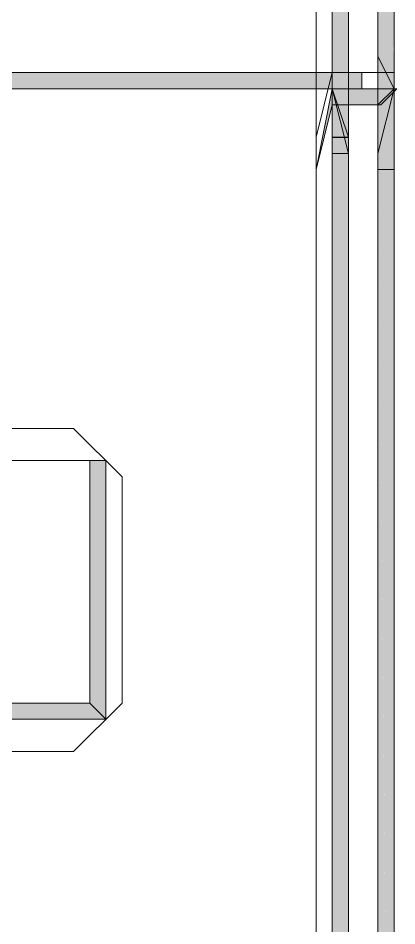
# Model space of a CAD drawing. Header units: millimetres. Extents: x 41 to 1635, y 11 to 1528.
# Drawn here: x 1484.67 to 1494.49, y 1279.29 to 1302.83 of the extents above; entities that cross this region are included whole.
import ezdxf

# ---------------------------------------------------------------- set-up
doc = ezdxf.new("R2010")
doc.units = ezdxf.units.MM
doc.header["$LTSCALE"] = 8
for name, color, linetype in [('1', 7, 'CONTINUOUS'), ('PDF2_Geometry', 7, 'CONTINUOUS'), ('PDF2_Solid Fills', 7, 'CONTINUOUS')]:
    doc.layers.add(name, color=color, linetype=linetype)

# ---------------------------------------------------------------- blocks, each defined once
blk = doc.blocks.new('Sinee')
at = {"layer": 'PDF2_Geometry', "lineweight": 5}
for points in [[(247.474, -178.71), (247.474, -178.291), (247.474, -229.031)], [(247.474, -178.291), (247.474, -229.031)], [(247.474, -178.71), (247.474, -178.291), (247.474, -229.031)], [(247.893, -228.612), (248.312, -228.612), (248.312, -178.291), (247.893, -178.711)], [(249.081, -229.032), (249.5, -229.032), (249.5, -178.291), (249.081, -178.291)], [(249.081, -178.71), (249.081, -228.612)], [(249.081, -178.71), (249.081, -228.612)], [(249.081, -226.935), (249.5, -226.935), (249.081, -226.096)], [(249.081, -226.516), (249.081, -226.096), (249.081, -275.579)], [(249.081, -226.096), (249.081, -275.579)], [(249.081, -226.516), (249.081, -226.096), (249.081, -275.579)], [(248.662, -226.516), (188.276, -226.516), (188.276, -226.935), (248.662, -226.935)], [(247.893, -226.516), (247.474, -228.193)], [(247.893, -226.516), (247.474, -228.193)], [(249.081, -226.516), (249.5, -226.516), (247.823, -226.516)], [(249.501, -226.516), (247.823, -226.516)], [(249.081, -226.516), (249.5, -226.516), (247.823, -226.516)], [(249.081, -275.579), (249.5, -275.579), (249.5, -226.516), (249.081, -226.516)], [(247.474, -229.032), (247.893, -226.935)], [(247.474, -229.032), (247.893, -227.354), (247.893, -226.935)], [(249.081, -226.935), (249.5, -226.935), (247.823, -226.935)], [(249.501, -226.935), (247.823, -226.935)], [(249.081, -226.935), (249.5, -226.935), (247.823, -226.935)], [(247.893, -226.935), (249.151, -226.935)], [(247.893, -226.935), (249.57, -226.935)], [(248.312, -228.193), (247.893, -226.935)], [(247.893, -228.193), (248.312, -228.193), (247.893, -226.935)], [(247.893, -226.935), (247.893, -228.612)], [(247.893, -226.935), (247.893, -228.612)], [(247.893, -228.612), (247.893, -226.935)], [(247.893, -228.612), (247.893, -226.935)], [(247.893, -226.935), (247.893, -227.354), (249.151, -227.354), (249.57, -226.935)], [(247.893, -226.935), (248.312, -228.612)], [(247.893, -226.935), (247.893, -228.612), (248.312, -228.612)], [(249.501, -226.935), (249.081, -227.354), (249.081, -229.032), (249.501, -229.032)], [(249.081, -228.612), (249.081, -226.935)], [(249.081, -228.612), (249.5, -226.935), (249.081, -226.935)], [(247.474, -228.193), (247.474, -274.74)], [(247.474, -228.193), (247.474, -275.159)], [(247.893, -274.741), (248.312, -275.16), (248.312, -228.194), (247.893, -228.194)], [(242.441, -242.871), (241.183, -244.129), (229.022, -244.129), (227.764, -242.871), (227.764, -237), (229.022, -235.743), (241.183, -235.743), (242.441, -237)], [(228.114, -236.58), (241.952, -236.58)], [(228.533, -236.58), (241.952, -236.58), (241.532, -236.58)], [(242.022, -236.58), (241.603, -236.58), (241.603, -242.87), (242.022, -243.29)], [(242.022, -243.29), (241.603, -242.87), (228.604, -242.87), (228.184, -243.29)]]:
    blk.add_lwpolyline(points, close=True, dxfattribs=at)
for points in [[(249.081, -178.71), (249.081, -228.612), (249.081, -178.71)], [(247.893, -226.516), (247.474, -228.193), (247.893, -226.516)], [(247.893, -226.935), (249.57, -226.935), (247.893, -226.935)], [(247.893, -226.935), (247.893, -228.612), (247.893, -226.935)], [(247.893, -228.612), (247.893, -226.935), (247.893, -228.612)], [(247.474, -228.193), (247.474, -275.159), (247.474, -228.193)], [(228.114, -236.58), (241.952, -236.58), (228.114, -236.58)]]:
    blk.add_lwpolyline(points, dxfattribs=at)
at = {"layer": 'PDF2_Solid Fills', "lineweight": 5, "transparency": 33554559}
for points in [[(248.312, -228.612), (247.893, -178.711), (248.312, -178.291)], [(249.081, -229.032), (249.5, -229.032), (249.081, -178.291)], [(249.501, -229.032), (249.081, -178.291), (249.501, -178.291)], [(247.893, -228.612), (248.312, -228.612), (247.893, -178.711)], [(249.501, -226.935), (249.081, -226.516), (249.081, -226.096)], [(188.276, -226.516), (188.276, -226.935), (248.662, -226.516)], [(188.276, -226.935), (248.662, -226.516), (248.662, -226.935)], [(249.081, -275.579), (249.5, -275.579), (249.081, -226.516)], [(249.501, -275.579), (249.081, -226.516), (249.501, -226.516)], [(249.081, -226.935), (249.5, -226.935), (249.081, -226.516)], [(247.474, -229.032), (247.893, -226.935), (247.893, -227.354)], [(247.893, -228.193), (248.312, -228.193), (247.893, -226.935)], [(247.893, -226.935), (247.893, -227.354), (249.57, -226.935)], [(247.893, -227.354), (249.57, -226.935), (249.151, -227.354)], [(247.893, -226.935), (248.312, -228.612), (247.893, -228.612)], [(249.501, -226.935), (249.081, -227.354), (249.501, -229.032)], [(249.081, -228.612), (249.081, -226.935), (249.5, -226.935)], [(249.081, -227.354), (249.5, -229.032), (249.081, -229.032)], [(247.893, -274.741), (248.312, -275.16), (247.893, -228.194)], [(248.312, -275.16), (247.893, -228.194), (248.312, -228.194)], [(242.022, -236.58), (241.603, -236.58), (242.022, -243.29)], [(241.603, -236.58), (242.022, -243.29), (241.603, -242.87)], [(242.022, -243.29), (241.603, -242.87), (228.184, -243.29)], [(241.603, -242.87), (228.184, -243.289), (228.604, -242.87)]]:
    blk.add_solid(points, dxfattribs=at)

msp = doc.modelspace()

# ---------------------------------------------------------------- block references
at = {"layer": '1'}
msp.add_blockref('Sinee', (1244.924, 1527.933), dxfattribs=at)

doc.saveas('drawing.dxf')
